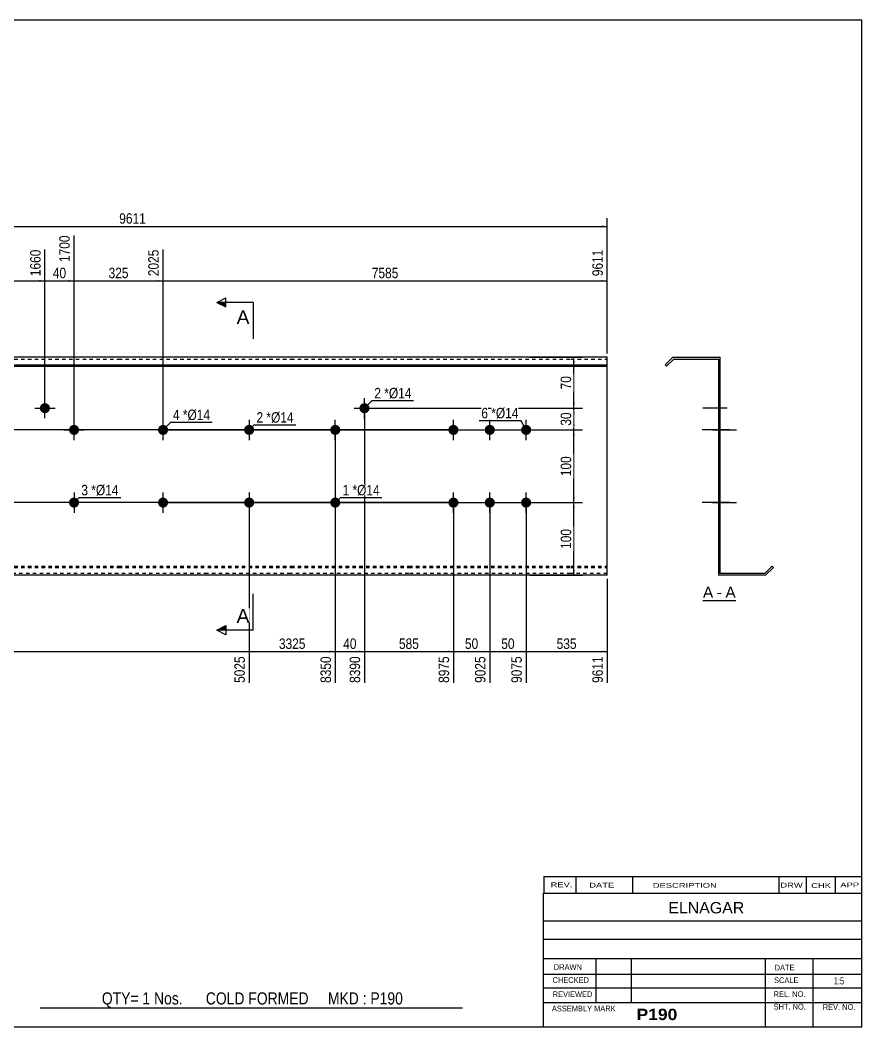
# Model space of a CAD drawing. Header units: millimetres. Extents: x -71 to 331, y -154 to 123.
# Drawn here: x 99.6 to 331.2, y -154.2 to 122.8 of the extents above; entities that cross this region are included whole.
import ezdxf

# ---------------------------------------------------------------- set-up
doc = ezdxf.new("R2010")
doc.units = ezdxf.units.MM
doc.linetypes.add('DXK_LINE_DOT1', pattern=[1.8814, 0.9407, -0.9407])
doc.styles.add('Arial', font='ARIAL.TTF', dxfattribs={"height": 0.2})
doc.styles.add('Arial Bold', font='ARIALBD.TTF', dxfattribs={"height": 0.2})
doc.styles.add('Arial Narrow', font='ARIALN.TTF', dxfattribs={"height": 0.2})

# ---------------------------------------------------------------- blocks, each defined once
blk = doc.blocks.new('Unknown-627191231-1992')
at = {"color": 5, "linetype": 'Continuous'}
for p, q in [((331.25, 122.75), (-68.75, 122.75)), ((-68.75, 122.75), (-68.75, -154.25)), ((331.25, -154.25), (331.25, 122.75)), ((-68.75, -154.25), (331.25, -154.25))]:
    blk.add_line(p, q, dxfattribs=at)
at = {"color": 174, "linetype": 'Continuous', "style": 'Arial'}
blk.add_text('Tekla structures', height=1.9102, rotation=90, dxfattribs=at).set_placement((-69.25, -153.75))
blk = doc.blocks.new('Unknown-627191231-12 - 1238')
at = {"color": 7, "linetype": 'Continuous'}
blk.add_line((287.52, -36.95), (296.55, -36.95), dxfattribs=at)
at = {"color": 0, "linetype": 'Continuous'}
blk.add_wipeout([(290.36, -36.2), (290.36, -33), (287.52, -33), (287.52, -36.2)], dxfattribs=at)
blk.add_wipeout([(292.74, -36.2), (292.74, -33), (291.32, -33), (291.32, -36.2)], dxfattribs=at)
at = {"color": 96, "linetype": 'Continuous', "style": 'Arial'}
blk.add_text('A', height=3.06, dxfattribs=at).set_placement((287.52, -36.2))
at = {"color": 0, "linetype": 'Continuous'}
blk.add_wipeout([(296.55, -36.2), (296.55, -33), (293.7, -33), (293.7, -36.2)], dxfattribs=at)
at = {"color": 96, "linetype": 'Continuous', "style": 'Arial'}
for s, p in [('A', (293.7, -36.2)), ('-', (291.32, -36.2))]:
    blk.add_text(s, height=3.06, dxfattribs=at).set_placement(p)
blk = doc.blocks.new('Part-627191231-1218 - 1203')
at = {"color": 2, "linetype": 'Continuous'}
for p, q in [((17.19, 30), (0, 30)), ((0, 30), (0, -30)), ((0, 27.88), (17.19, 27.88)), ((49.69, 30), (17.29, 30)), ((17.29, 27.88), (49.69, 27.88)), ((94.18, 30), (49.79, 30)), ((49.79, 27.88), (94.18, 27.88)), ((126.67, 30), (94.28, 30)), ((94.28, 27.88), (126.67, 27.88)), ((151.16, 30), (126.77, 30)), ((126.77, 27.88), (151.16, 27.88)), ((174.06, 30), (151.26, 30)), ((151.26, 27.88), (174.06, 27.88)), ((206.57, 30), (174.16, 30)), ((174.16, 27.88), (206.57, 27.88)), ((251.06, 30), (206.67, 30)), ((206.67, 27.88), (251.06, 27.88)), ((261.16, 30), (251.16, 30)), ((251.16, 27.88), (261.16, 27.88)), ((261.16, -30), (261.16, 30)), ((0, 27.53), (17.19, 27.53)), ((17.29, 27.53), (49.69, 27.53)), ((49.79, 27.53), (94.18, 27.53)), ((94.28, 27.53), (126.67, 27.53)), ((126.77, 27.53), (151.16, 27.53)), ((151.26, 27.53), (174.06, 27.53)), ((174.16, 27.53), (206.57, 27.53)), ((206.67, 27.53), (251.06, 27.53)), ((251.16, 27.53), (261.16, 27.53)), ((17.19, -30), (0, -30)), ((49.69, -30), (17.29, -30)), ((94.18, -30), (49.79, -30)), ((126.67, -30), (94.28, -30)), ((151.16, -30), (126.77, -30)), ((174.06, -30), (151.26, -30)), ((206.57, -30), (174.16, -30)), ((251.06, -30), (206.67, -30)), ((261.16, -30), (251.16, -30))]:
    blk.add_line(p, q, dxfattribs=at)
at = {"color": 7, "linetype": 'DXK_LINE_DOT1'}
for p, q in [((0, 29.5), (17.19, 29.5)), ((17.29, 29.5), (49.69, 29.5)), ((49.79, 29.5), (94.18, 29.5)), ((94.28, 29.5), (126.67, 29.5)), ((126.77, 29.5), (151.16, 29.5)), ((151.26, 29.5), (174.06, 29.5)), ((174.16, 29.5), (206.57, 29.5)), ((206.67, 29.5), (251.06, 29.5)), ((251.16, 29.5), (261.16, 29.5)), ((0, -27.53), (17.19, -27.53)), ((17.29, -27.53), (49.69, -27.53)), ((49.79, -27.53), (94.18, -27.53)), ((94.28, -27.53), (126.67, -27.53)), ((126.77, -27.53), (151.16, -27.53)), ((151.26, -27.53), (174.06, -27.53)), ((174.16, -27.53), (206.57, -27.53)), ((206.67, -27.53), (251.06, -27.53)), ((251.16, -27.53), (261.16, -27.53)), ((0, -27.88), (17.19, -27.88)), ((17.19, -29.5), (0, -29.5)), ((17.29, -27.88), (49.69, -27.88)), ((49.69, -29.5), (17.29, -29.5)), ((49.79, -27.88), (94.18, -27.88)), ((94.18, -29.5), (49.79, -29.5)), ((94.28, -27.88), (126.67, -27.88)), ((126.67, -29.5), (94.28, -29.5)), ((126.77, -27.88), (151.16, -27.88)), ((151.16, -29.5), (126.77, -29.5)), ((151.26, -27.88), (174.06, -27.88)), ((174.06, -29.5), (151.26, -29.5)), ((174.16, -27.88), (206.57, -27.88)), ((206.57, -29.5), (174.16, -29.5)), ((206.67, -27.88), (251.06, -27.88)), ((251.06, -29.5), (206.67, -29.5)), ((251.16, -27.88), (261.16, -27.88)), ((261.16, -29.5), (251.16, -29.5))]:
    blk.add_line(p, q, dxfattribs=at)
blk = doc.blocks.new('Bolt-627191231-1221 - 1203')
at = {"linetype": 'Continuous'}
blk.add_hatch(color=3, dxfattribs=at).paths.add_polyline_path([(105.07, 15.99, -1), (107.87, 15.99, -1)])
at = {"color": 3, "linetype": 'Continuous'}
for p, q in [((106.47, 13.19), (106.47, 18.79)), ((103.67, 15.99), (109.27, 15.99))]:
    blk.add_line(p, q, dxfattribs=at)
blk = doc.blocks.new('Bolt-627191231-1224 - 1203')
at = {"linetype": 'Continuous'}
for points in [[(217.47, 10, -1), (220.27, 10, -1)], [(227.47, 10, -1), (230.27, 10, -1)], [(237.47, 10, -1), (240.27, 10, -1)], [(217.47, -10, -1), (220.27, -10, -1)], [(227.47, -10, -1), (230.27, -10, -1)], [(237.47, -10, -1), (240.27, -10, -1)]]:
    blk.add_hatch(color=3, dxfattribs=at).paths.add_polyline_path(points)
at = {"color": 3, "linetype": 'Continuous'}
for p, q in [((218.87, 7.2), (218.87, 12.8)), ((228.87, 7.2), (228.87, 12.8)), ((238.87, 7.2), (238.87, 12.8)), ((216.07, 10), (221.67, 10)), ((226.07, 10), (231.67, 10)), ((236.07, 10), (241.67, 10)), ((218.87, -12.8), (218.87, -7.2)), ((228.87, -12.8), (228.87, -7.2)), ((238.87, -12.8), (238.87, -7.2)), ((216.07, -10), (221.67, -10)), ((226.07, -10), (231.67, -10)), ((236.07, -10), (241.67, -10))]:
    blk.add_line(p, q, dxfattribs=at)
blk = doc.blocks.new('Bolt-627191231-1225 - 1203')
at = {"linetype": 'Continuous'}
blk.add_hatch(color=3, dxfattribs=at).paths.add_polyline_path([(192.98, 15.97, -1), (195.78, 15.97, -1)])
at = {"color": 3, "linetype": 'Continuous'}
for p, q in [((194.38, 13.17), (194.38, 18.77)), ((191.58, 15.97), (197.18, 15.97))]:
    blk.add_line(p, q, dxfattribs=at)
blk = doc.blocks.new('Bolt-627191231-1226 - 1203')
at = {"linetype": 'Continuous'}
for points in [[(164.06, 10, -1), (161.26, 10, -1)], [(164.06, -10, -1), (161.26, -10, -1)]]:
    blk.add_hatch(color=3, dxfattribs=at).paths.add_polyline_path(points)
at = {"color": 3, "linetype": 'Continuous'}
for p, q in [((162.66, 12.8), (162.66, 7.2)), ((165.46, 10), (159.86, 10)), ((162.66, -7.2), (162.66, -12.8)), ((165.46, -10), (159.86, -10))]:
    blk.add_line(p, q, dxfattribs=at)
blk = doc.blocks.new('Bolt-627191231-1227 - 1203')
at = {"linetype": 'Continuous'}
blk.add_hatch(color=3, dxfattribs=at).paths.add_polyline_path([(184.96, 10, -1), (187.76, 10, -1)])
at = {"color": 3, "linetype": 'Continuous'}
for p, q in [((186.36, 7.2), (186.36, 12.8)), ((183.56, 10), (189.16, 10))]:
    blk.add_line(p, q, dxfattribs=at)
blk = doc.blocks.new('Bolt-627191231-1228 - 1203')
at = {"linetype": 'Continuous'}
blk.add_hatch(color=3, dxfattribs=at).paths.add_polyline_path([(187.76, -10, -1), (184.96, -10, -1)])
at = {"color": 3, "linetype": 'Continuous'}
for p, q in [((186.36, -7.2), (186.36, -12.8)), ((189.16, -10), (183.56, -10))]:
    blk.add_line(p, q, dxfattribs=at)
blk = doc.blocks.new('Bolt-627191231-1229 - 1203')
at = {"linetype": 'Continuous'}
blk.add_hatch(color=3, dxfattribs=at).paths.add_polyline_path([(113.08, 10, -1), (115.88, 10, -1)])
at = {"color": 3, "linetype": 'Continuous'}
for p, q in [((114.48, 7.2), (114.48, 12.8)), ((111.68, 10), (117.28, 10))]:
    blk.add_line(p, q, dxfattribs=at)
blk = doc.blocks.new('Bolt-627191231-1230 - 1203')
at = {"linetype": 'Continuous'}
blk.add_hatch(color=3, dxfattribs=at).paths.add_polyline_path([(115.88, -10, -1), (113.08, -10, -1)])
at = {"color": 3, "linetype": 'Continuous'}
for p, q in [((114.48, -7.2), (114.48, -12.8)), ((117.28, -10), (111.68, -10))]:
    blk.add_line(p, q, dxfattribs=at)
blk = doc.blocks.new('Bolt-627191231-1231 - 1203')
at = {"linetype": 'Continuous'}
for points in [[(3.6, 10, -1), (6.4, 10, -1)], [(137.57, 10, -1), (140.37, 10, -1)]]:
    blk.add_hatch(color=3, dxfattribs=at).paths.add_polyline_path(points)
at = {"color": 3, "linetype": 'Continuous'}
for p, q in [((5, 7.2), (5, 12.8)), ((138.97, 7.2), (138.97, 12.8)), ((7.8, 10), (2.2, 10)), ((141.77, 10), (136.17, 10))]:
    blk.add_line(p, q, dxfattribs=at)
blk = doc.blocks.new('Bolt-627191231-1232 - 1203')
at = {"linetype": 'Continuous'}
for points in [[(3.6, -10, -1), (6.4, -10, -1)], [(137.57, -10, -1), (140.37, -10, -1)]]:
    blk.add_hatch(color=3, dxfattribs=at).paths.add_polyline_path(points)
at = {"color": 3, "linetype": 'Continuous'}
for p, q in [((5, -12.8), (5, -7.2)), ((138.97, -12.8), (138.97, -7.2)), ((7.8, -10), (2.2, -10)), ((141.77, -10), (136.17, -10))]:
    blk.add_line(p, q, dxfattribs=at)
blk = doc.blocks.new('Part-627191231-1240 - 1238')
at = {"color": 2, "linetype": 'Continuous'}
for p, q in [((279.28, 30), (277.16, 27.88)), ((277.16, 27.88), (277.51, 27.53)), ((279.49, 29.5), (277.51, 27.53)), ((279.28, 30), (292.28, 30)), ((279.49, 29.5), (291.78, 29.5)), ((291.78, 29.5), (291.78, -30)), ((292.28, -29.5), (292.28, 30)), ((304.57, -29.5), (306.55, -27.53)), ((306.9, -27.88), (306.55, -27.53)), ((304.78, -30), (291.78, -30)), ((304.57, -29.5), (292.28, -29.5)), ((304.78, -30), (306.9, -27.88))]:
    blk.add_line(p, q, dxfattribs=at)
blk = doc.blocks.new('Bolt-627191231-1241 - 1238')
at = {"linetype": 'Continuous'}
for points in [[(291.78, 11.4), (291.78, 8.6), (292.28, 8.6), (292.28, 11.4)], [(291.78, 11.4), (291.78, 8.6), (292.28, 8.6), (292.28, 11.4)], [(291.78, 11.4), (291.78, 8.6), (292.28, 8.6), (292.28, 11.4)], [(291.78, -8.6), (291.78, -11.4), (292.28, -11.4), (292.28, -8.6)], [(291.78, -8.6), (291.78, -11.4), (292.28, -11.4), (292.28, -8.6)], [(291.78, -8.6), (291.78, -11.4), (292.28, -11.4), (292.28, -8.6)]]:
    blk.add_hatch(color=3, dxfattribs=at).paths.add_polyline_path(points)
at = {"color": 3, "linetype": 'Continuous'}
for p, q in [((292.28, 11.4), (291.78, 11.4)), ((292.28, 11.4), (291.78, 11.4)), ((292.28, 11.4), (291.78, 11.4)), ((294.88, 10), (287.28, 10)), ((294.88, 10), (287.28, 10)), ((294.88, 10), (287.28, 10)), ((292.28, 8.6), (291.78, 8.6)), ((292.28, 8.6), (291.78, 8.6)), ((292.28, 8.6), (291.78, 8.6)), ((294.88, -10), (287.28, -10)), ((294.88, -10), (287.28, -10)), ((294.88, -10), (287.28, -10)), ((292.28, -8.6), (291.78, -8.6)), ((292.28, -8.6), (291.78, -8.6)), ((292.28, -8.6), (291.78, -8.6)), ((292.28, -11.4), (291.78, -11.4)), ((292.28, -11.4), (291.78, -11.4)), ((292.28, -11.4), (291.78, -11.4))]:
    blk.add_line(p, q, dxfattribs=at)
blk = doc.blocks.new('Bolt-627191231-1242 - 1238')
at = {"linetype": 'Continuous'}
blk.add_hatch(color=3, dxfattribs=at).paths.add_polyline_path([(291.78, 17.39), (291.78, 14.59), (292.28, 14.59), (292.28, 17.39)])
at = {"color": 3, "linetype": 'Continuous'}
for p, q in [((292.28, 17.39), (291.78, 17.39)), ((294.13, 15.99), (287.53, 15.99)), ((292.28, 14.59), (291.78, 14.59))]:
    blk.add_line(p, q, dxfattribs=at)
blk = doc.blocks.new('Bolt-627191231-1243 - 1238')
at = {"linetype": 'Continuous'}
blk.add_hatch(color=3, dxfattribs=at).paths.add_polyline_path([(291.78, 17.39), (291.78, 14.59), (292.28, 14.59), (292.28, 17.39)])
at = {"color": 3, "linetype": 'Continuous'}
for p, q in [((292.28, 17.39), (291.78, 17.39)), ((294.13, 15.99), (287.53, 15.99)), ((292.28, 14.59), (291.78, 14.59))]:
    blk.add_line(p, q, dxfattribs=at)
blk = doc.blocks.new('Bolt-627191231-1244 - 1238')
at = {"linetype": 'Continuous'}
blk.add_hatch(color=3, dxfattribs=at).paths.add_polyline_path([(292.28, -11.4), (292.28, -8.6), (291.78, -8.6), (291.78, -11.4)])
at = {"color": 3, "linetype": 'Continuous'}
for p, q in [((292.28, -8.6), (291.78, -8.6)), ((293.88, -10), (291.78, -10)), ((292.28, -11.4), (291.78, -11.4))]:
    blk.add_line(p, q, dxfattribs=at)
blk = doc.blocks.new('Bolt-627191231-1245 - 1238')
at = {"linetype": 'Continuous'}
blk.add_hatch(color=3, dxfattribs=at).paths.add_polyline_path([(291.78, 11.4), (291.78, 8.6), (292.28, 8.6), (292.28, 11.4)])
at = {"color": 3, "linetype": 'Continuous'}
for p, q in [((292.28, 11.4), (291.78, 11.4)), ((294.13, 10), (287.53, 10)), ((292.28, 8.6), (291.78, 8.6))]:
    blk.add_line(p, q, dxfattribs=at)
blk = doc.blocks.new('Bolt-627191231-1246 - 1238')
at = {"linetype": 'Continuous'}
for points in [[(291.78, 11.4), (291.78, 8.6), (292.28, 8.6), (292.28, 11.4)], [(291.78, 11.4), (291.78, 8.6), (292.28, 8.6), (292.28, 11.4)], [(291.78, 11.4), (291.78, 8.6), (292.28, 8.6), (292.28, 11.4)], [(291.78, -8.6), (291.78, -11.4), (292.28, -11.4), (292.28, -8.6)], [(291.78, -8.6), (291.78, -11.4), (292.28, -11.4), (292.28, -8.6)], [(291.78, -8.6), (291.78, -11.4), (292.28, -11.4), (292.28, -8.6)]]:
    blk.add_hatch(color=3, dxfattribs=at).paths.add_polyline_path(points)
at = {"color": 3, "linetype": 'Continuous'}
for p, q in [((292.28, 11.4), (291.78, 11.4)), ((292.28, 11.4), (291.78, 11.4)), ((292.28, 11.4), (291.78, 11.4)), ((294.88, 10), (287.28, 10)), ((294.88, 10), (287.28, 10)), ((294.88, 10), (287.28, 10)), ((292.28, 8.6), (291.78, 8.6)), ((292.28, 8.6), (291.78, 8.6)), ((292.28, 8.6), (291.78, 8.6)), ((294.88, -10), (287.28, -10)), ((294.88, -10), (287.28, -10)), ((294.88, -10), (287.28, -10)), ((292.28, -8.6), (291.78, -8.6)), ((292.28, -8.6), (291.78, -8.6)), ((292.28, -8.6), (291.78, -8.6)), ((292.28, -11.4), (291.78, -11.4)), ((292.28, -11.4), (291.78, -11.4)), ((292.28, -11.4), (291.78, -11.4))]:
    blk.add_line(p, q, dxfattribs=at)
blk = doc.blocks.new('Bolt-627191231-1247 - 1238')
at = {"linetype": 'Continuous'}
blk.add_hatch(color=3, dxfattribs=at).paths.add_polyline_path([(291.78, 17.37), (291.78, 14.57), (292.28, 14.57), (292.28, 17.37)])
at = {"color": 3, "linetype": 'Continuous'}
for p, q in [((292.28, 17.37), (291.78, 17.37)), ((294.18, 15.97), (287.58, 15.97)), ((292.28, 14.57), (291.78, 14.57))]:
    blk.add_line(p, q, dxfattribs=at)
blk = doc.blocks.new('Bolt-627191231-1248 - 1238')
at = {"linetype": 'Continuous'}
for points in [[(292.28, 8.6), (292.28, 11.4), (291.78, 11.4), (291.78, 8.6)], [(292.28, -11.4), (292.28, -8.6), (291.78, -8.6), (291.78, -11.4)]]:
    blk.add_hatch(color=3, dxfattribs=at).paths.add_polyline_path(points)
at = {"color": 3, "linetype": 'Continuous'}
for p, q in [((292.28, 11.4), (291.78, 11.4)), ((292.28, 10), (287.78, 10)), ((292.28, 8.6), (291.78, 8.6)), ((292.28, -10), (287.78, -10)), ((292.28, -8.6), (291.78, -8.6)), ((292.28, -11.4), (291.78, -11.4))]:
    blk.add_line(p, q, dxfattribs=at)
blk = doc.blocks.new('Bolt-627191231-1249 - 1238')
at = {"linetype": 'Continuous'}
blk.add_hatch(color=3, dxfattribs=at).paths.add_polyline_path([(291.78, 11.4), (291.78, 8.6), (292.28, 8.6), (292.28, 11.4)])
at = {"color": 3, "linetype": 'Continuous'}
for p, q in [((292.28, 11.4), (291.78, 11.4)), ((294.18, 10), (287.58, 10)), ((292.28, 8.6), (291.78, 8.6))]:
    blk.add_line(p, q, dxfattribs=at)
blk = doc.blocks.new('Bolt-627191231-1250 - 1238')
at = {"linetype": 'Continuous'}
blk.add_hatch(color=3, dxfattribs=at).paths.add_polyline_path([(292.28, -11.4), (292.28, -8.6), (291.78, -8.6), (291.78, -11.4)])
at = {"color": 3, "linetype": 'Continuous'}
for p, q in [((292.28, -8.6), (291.78, -8.6)), ((293.88, -10), (291.78, -10)), ((292.28, -11.4), (291.78, -11.4))]:
    blk.add_line(p, q, dxfattribs=at)
blk = doc.blocks.new('Bolt-627191231-1251 - 1238')
at = {"linetype": 'Continuous'}
blk.add_hatch(color=3, dxfattribs=at).paths.add_polyline_path([(291.78, 11.4), (291.78, 8.6), (292.28, 8.6), (292.28, 11.4)])
at = {"color": 3, "linetype": 'Continuous'}
for p, q in [((292.28, 11.4), (291.78, 11.4)), ((294.13, 10), (287.53, 10)), ((292.28, 8.6), (291.78, 8.6))]:
    blk.add_line(p, q, dxfattribs=at)
blk = doc.blocks.new('Bolt-627191231-1252 - 1238')
at = {"linetype": 'Continuous'}
blk.add_hatch(color=3, dxfattribs=at).paths.add_polyline_path([(292.28, -11.4), (292.28, -8.6), (291.78, -8.6), (291.78, -11.4)])
at = {"color": 3, "linetype": 'Continuous'}
for p, q in [((292.28, -8.6), (291.78, -8.6)), ((293.88, -10), (291.78, -10)), ((292.28, -11.4), (291.78, -11.4))]:
    blk.add_line(p, q, dxfattribs=at)
blk = doc.blocks.new('Bolt-627191231-1253 - 1238')
at = {"linetype": 'Continuous'}
blk.add_hatch(color=3, dxfattribs=at).paths.add_polyline_path([(291.78, 11.4), (291.78, 8.6), (292.28, 8.6), (292.28, 11.4)])
blk.add_hatch(color=3, dxfattribs=at).paths.add_polyline_path([(291.78, 11.4), (291.78, 8.6), (292.28, 8.6), (292.28, 11.4)])
at = {"color": 3, "linetype": 'Continuous'}
for p, q in [((291.78, 11.4), (292.28, 11.4)), ((291.78, 11.4), (292.28, 11.4)), ((290.18, 10), (296.78, 10)), ((290.18, 10), (296.78, 10)), ((291.78, 8.6), (292.28, 8.6)), ((291.78, 8.6), (292.28, 8.6))]:
    blk.add_line(p, q, dxfattribs=at)
blk = doc.blocks.new('Bolt-627191231-1254 - 1238')
at = {"linetype": 'Continuous'}
blk.add_hatch(color=3, dxfattribs=at).paths.add_polyline_path([(291.78, -8.6), (291.78, -11.4), (292.28, -11.4), (292.28, -8.6)])
blk.add_hatch(color=3, dxfattribs=at).paths.add_polyline_path([(291.78, -8.6), (291.78, -11.4), (292.28, -11.4), (292.28, -8.6)])
at = {"color": 3, "linetype": 'Continuous'}
for p, q in [((290.18, -10), (296.78, -10)), ((290.18, -10), (296.78, -10)), ((291.78, -8.6), (292.28, -8.6)), ((291.78, -8.6), (292.28, -8.6)), ((291.78, -11.4), (292.28, -11.4)), ((291.78, -11.4), (292.28, -11.4))]:
    blk.add_line(p, q, dxfattribs=at)
blk = doc.blocks.new('StraightDimension-627191231-1348 - 1203')
at = {"linetype": 'Continuous'}
for points in [[(251.75, 14.47), (252, 15.97), (252.25, 14.47)], [(252.25, 11.5), (252, 10), (251.75, 11.5)]]:
    blk.add_hatch(color=7, dxfattribs=at).paths.add_polyline_path(points)
at = {"color": 7, "linetype": 'Continuous'}
for p, q in [((195.38, 15.97), (254.4, 15.97)), ((252, 10), (252, 15.97)), ((139.97, 10), (254.4, 10))]:
    blk.add_line(p, q, dxfattribs=at)
at = {"color": 0}
blk.add_wipeout([(251.85, 15.41), (247.65, 15.41), (247.65, 10.56), (251.85, 10.56)], dxfattribs=at)
at = {"color": 3, "style": 'Arial Narrow'}
blk.add_text('30', height=2.863, rotation=90.0002, dxfattribs=at).set_placement((251.25, 11.16))
blk = doc.blocks.new('StraightDimension-627191231-1347 - 1203')
at = {"linetype": 'Continuous'}
for points in [[(251.75, 28.5), (252, 30), (252.25, 28.5)], [(252.25, 17.47), (252, 15.97), (251.75, 17.47)]]:
    blk.add_hatch(color=7, dxfattribs=at).paths.add_polyline_path(points)
at = {"color": 7, "linetype": 'Continuous'}
for p, q in [((239.87, 30), (254.4, 30)), ((252, 15.97), (252, 30)), ((195.38, 15.97), (254.4, 15.97))]:
    blk.add_line(p, q, dxfattribs=at)
at = {"color": 0}
blk.add_wipeout([(251.85, 25.41), (247.65, 25.41), (247.65, 20.56), (251.85, 20.56)], dxfattribs=at)
at = {"color": 3, "style": 'Arial Narrow'}
blk.add_text('70', height=2.863, rotation=90.0002, dxfattribs=at).set_placement((251.25, 21.16))
blk = doc.blocks.new('StraightDimension-627191231-1350 - 1203')
at = {"linetype": 'Continuous'}
for points in [[(251.75, -11.5), (252, -10), (252.25, -11.5)], [(252.25, -28.5), (252, -30), (251.75, -28.5)]]:
    blk.add_hatch(color=7, dxfattribs=at).paths.add_polyline_path(points)
at = {"color": 7, "linetype": 'Continuous'}
for p, q in [((139.97, -10), (254.4, -10)), ((252, -30), (252, -10)), ((239.87, -30), (254.4, -30))]:
    blk.add_line(p, q, dxfattribs=at)
at = {"color": 0}
blk.add_wipeout([(251.85, -16.66), (247.65, -16.66), (247.65, -23.34), (251.85, -23.34)], dxfattribs=at)
at = {"color": 3, "style": 'Arial Narrow'}
blk.add_text('100', height=2.863, rotation=90.0002, dxfattribs=at).set_placement((251.25, -22.74))
blk = doc.blocks.new('StraightDimension-627191231-1349 - 1203')
at = {"linetype": 'Continuous'}
for points in [[(251.75, 8.5), (252, 10), (252.25, 8.5)], [(252.25, -8.5), (252, -10), (251.75, -8.5)]]:
    blk.add_hatch(color=7, dxfattribs=at).paths.add_polyline_path(points)
at = {"color": 7, "linetype": 'Continuous'}
for p, q in [((139.97, 10), (254.4, 10)), ((252, -10), (252, 10)), ((139.97, -10), (254.4, -10))]:
    blk.add_line(p, q, dxfattribs=at)
at = {"color": 0}
blk.add_wipeout([(251.85, 3.34), (247.65, 3.34), (247.65, -3.34), (251.85, -3.34)], dxfattribs=at)
at = {"color": 3, "style": 'Arial Narrow'}
blk.add_text('100', height=2.863, rotation=90.0002, dxfattribs=at).set_placement((251.25, -2.74))
blk = doc.blocks.new('StraightDimension-627191231-1268 - 1203')
at = {"linetype": 'Continuous'}
blk.add_hatch(color=7, dxfattribs=at).paths.add_polyline_path([(259.66, 51.25), (261.16, 51), (259.66, 50.75)])
at = {"color": 7, "linetype": 'Continuous'}
for p, q in [((138.97, 11), (138.97, 59.61)), ((261.16, 31), (261.16, 59.61)), ((138.97, 51), (261.16, 51))]:
    blk.add_line(p, q, dxfattribs=at)
at = {"color": 0, "linetype": 'Continuous'}
blk.add_wipeout([(260.56, 60.21), (256.36, 60.21), (256.36, 51.7), (260.56, 51.7)], dxfattribs=at)
at = {"color": 0}
blk.add_wipeout([(204.32, 51.15), (204.32, 55.35), (195.81, 55.35), (195.81, 51.15)], dxfattribs=at)
at = {"color": 3, "linetype": 'Continuous', "style": 'Arial Narrow'}
blk.add_text('9611', height=2.863, rotation=90.0002, dxfattribs=at).set_placement((259.96, 52.3))
at = {"color": 3, "style": 'Arial Narrow'}
blk.add_text('7585', height=2.863, dxfattribs=at).set_placement((196.41, 51.75))
blk = doc.blocks.new('StraightDimension-627191231-1269 - 1203')
at = {"linetype": 'Continuous'}
blk.add_hatch(color=7, dxfattribs=at).paths.add_polyline_path([(137.47, 51.25), (138.97, 51), (137.47, 50.75)])
at = {"color": 7, "linetype": 'Continuous'}
for p, q in [((114.48, 11), (114.48, 63.51)), ((138.97, 11), (138.97, 59.61)), ((114.48, 51), (138.97, 51))]:
    blk.add_line(p, q, dxfattribs=at)
at = {"color": 0, "linetype": 'Continuous'}
blk.add_wipeout([(138.37, 60.21), (134.17, 60.21), (134.17, 51.7), (138.37, 51.7)], dxfattribs=at)
at = {"color": 0}
blk.add_wipeout([(130.07, 51.15), (130.07, 55.35), (123.38, 55.35), (123.38, 51.15)], dxfattribs=at)
at = {"color": 3, "linetype": 'Continuous', "style": 'Arial Narrow'}
blk.add_text('2025', height=2.863, rotation=90.0002, dxfattribs=at).set_placement((137.77, 52.3))
at = {"color": 3, "style": 'Arial Narrow'}
blk.add_text('325', height=2.863, dxfattribs=at).set_placement((123.98, 51.75))
blk = doc.blocks.new('StraightDimension-627191231-1270 - 1203')
at = {"linetype": 'Continuous'}
blk.add_hatch(color=7, dxfattribs=at).paths.add_polyline_path([(112.98, 51.25), (114.48, 51), (112.98, 50.75)])
at = {"color": 7, "linetype": 'Continuous'}
for p, q in [((114.48, 11), (114.48, 63.51)), ((106.47, 16.99), (106.47, 59.61)), ((106.47, 51), (114.48, 51))]:
    blk.add_line(p, q, dxfattribs=at)
at = {"color": 0}
blk.add_wipeout([(112.9, 51.15), (112.9, 55.35), (108.05, 55.35), (108.05, 51.15)], dxfattribs=at)
at = {"color": 0, "linetype": 'Continuous'}
blk.add_wipeout([(113.88, 64.11), (109.68, 64.11), (109.68, 55.6), (113.88, 55.6)], dxfattribs=at)
at = {"color": 3, "linetype": 'Continuous', "style": 'Arial Narrow'}
blk.add_text('1700', height=2.863, rotation=90.0002, dxfattribs=at).set_placement((113.28, 56.2))
at = {"color": 3, "style": 'Arial Narrow'}
blk.add_text('40', height=2.863, dxfattribs=at).set_placement((108.65, 51.75))
blk = doc.blocks.new('StraightDimension-627191231-1320 - 1203')
at = {"linetype": 'Continuous'}
blk.add_hatch(color=7, dxfattribs=at).paths.add_polyline_path([(217.37, -50.75), (218.87, -51), (217.37, -51.25)])
at = {"color": 7, "linetype": 'Continuous'}
for p, q in [((194.38, 14.97), (194.38, -59.61)), ((218.87, -11), (218.87, -59.61)), ((194.38, -51), (218.87, -51))]:
    blk.add_line(p, q, dxfattribs=at)
at = {"color": 0}
blk.add_wipeout([(209.96, -50.85), (209.96, -46.65), (203.28, -46.65), (203.28, -50.85)], dxfattribs=at)
at = {"color": 0, "linetype": 'Continuous'}
blk.add_wipeout([(218.27, -51.7), (214.07, -51.7), (214.07, -60.21), (218.27, -60.21)], dxfattribs=at)
at = {"color": 3, "style": 'Arial Narrow'}
blk.add_text('585', height=2.863, dxfattribs=at).set_placement((203.88, -50.25))
at = {"color": 3, "linetype": 'Continuous', "style": 'Arial Narrow'}
blk.add_text('8975', height=2.863, rotation=90.0002, dxfattribs=at).set_placement((217.67, -59.61))
blk = doc.blocks.new('StraightDimension-627191231-1271 - 1203')
at = {"linetype": 'Continuous'}
blk.add_hatch(color=7, dxfattribs=at).paths.add_polyline_path([(104.97, 51.25), (106.47, 51), (104.97, 50.75)])
at = {"color": 7, "linetype": 'Continuous'}
for p, q in [((81.98, 11), (81.98, 63.51)), ((106.47, 16.99), (106.47, 59.61)), ((81.98, 51), (106.47, 51))]:
    blk.add_line(p, q, dxfattribs=at)
at = {"color": 0, "linetype": 'Continuous'}
blk.add_wipeout([(105.87, 60.21), (101.67, 60.21), (101.67, 51.7), (105.87, 51.7)], dxfattribs=at)
at = {"color": 0}
blk.add_wipeout([(97.57, 51.15), (97.57, 55.35), (90.89, 55.35), (90.89, 51.15)], dxfattribs=at)
at = {"color": 3, "linetype": 'Continuous', "style": 'Arial Narrow'}
blk.add_text('1660', height=2.863, rotation=90.0002, dxfattribs=at).set_placement((105.27, 52.3))
at = {"color": 3, "style": 'Arial Narrow'}
blk.add_text('585', height=2.863, dxfattribs=at).set_placement((91.49, 51.75))
blk = doc.blocks.new('StraightDimension-627191231-1317 - 1203')
at = {"linetype": 'Continuous'}
blk.add_hatch(color=7, dxfattribs=at).paths.add_polyline_path([(259.66, -50.75), (261.16, -51), (259.66, -51.25)])
at = {"color": 7, "linetype": 'Continuous'}
for p, q in [((238.87, -11), (238.87, -59.61)), ((261.16, -31), (261.16, -59.61)), ((238.87, -51), (261.16, -51))]:
    blk.add_line(p, q, dxfattribs=at)
at = {"color": 0}
blk.add_wipeout([(253.36, -50.85), (253.36, -46.65), (246.67, -46.65), (246.67, -50.85)], dxfattribs=at)
at = {"color": 0, "linetype": 'Continuous'}
blk.add_wipeout([(260.56, -51.7), (256.36, -51.7), (256.36, -60.21), (260.56, -60.21)], dxfattribs=at)
at = {"color": 3, "style": 'Arial Narrow'}
blk.add_text('535', height=2.863, dxfattribs=at).set_placement((247.27, -50.25))
at = {"color": 3, "linetype": 'Continuous', "style": 'Arial Narrow'}
blk.add_text('9611', height=2.863, rotation=90.0002, dxfattribs=at).set_placement((259.96, -59.61))
blk = doc.blocks.new('StraightDimension-627191231-1318 - 1203')
at = {"linetype": 'Continuous'}
blk.add_hatch(color=7, dxfattribs=at).paths.add_polyline_path([(237.37, -50.75), (238.87, -51), (237.37, -51.25)])
at = {"color": 7, "linetype": 'Continuous'}
for p, q in [((228.87, -11), (228.87, -59.61)), ((238.87, -11), (238.87, -59.61)), ((228.87, -51), (238.87, -51))]:
    blk.add_line(p, q, dxfattribs=at)
at = {"color": 0}
blk.add_wipeout([(236.29, -50.85), (236.29, -46.65), (231.44, -46.65), (231.44, -50.85)], dxfattribs=at)
at = {"color": 3, "style": 'Arial Narrow'}
blk.add_text('50', height=2.863, dxfattribs=at).set_placement((232.04, -50.25))
at = {"color": 0, "linetype": 'Continuous'}
blk.add_wipeout([(238.27, -51.7), (234.07, -51.7), (234.07, -60.21), (238.27, -60.21)], dxfattribs=at)
at = {"color": 3, "linetype": 'Continuous', "style": 'Arial Narrow'}
blk.add_text('9075', height=2.863, rotation=90.0002, dxfattribs=at).set_placement((237.67, -59.61))
blk = doc.blocks.new('StraightDimension-627191231-1319 - 1203')
at = {"linetype": 'Continuous'}
blk.add_hatch(color=7, dxfattribs=at).paths.add_polyline_path([(227.37, -50.75), (228.87, -51), (227.37, -51.25)])
at = {"color": 7, "linetype": 'Continuous'}
for p, q in [((218.87, -11), (218.87, -59.61)), ((228.87, -11), (228.87, -59.61)), ((218.87, -51), (228.87, -51))]:
    blk.add_line(p, q, dxfattribs=at)
at = {"color": 0}
blk.add_wipeout([(226.29, -50.85), (226.29, -46.65), (221.44, -46.65), (221.44, -50.85)], dxfattribs=at)
at = {"color": 3, "style": 'Arial Narrow'}
blk.add_text('50', height=2.863, dxfattribs=at).set_placement((222.04, -50.25))
at = {"color": 0, "linetype": 'Continuous'}
blk.add_wipeout([(228.27, -51.7), (224.07, -51.7), (224.07, -60.21), (228.27, -60.21)], dxfattribs=at)
at = {"color": 3, "linetype": 'Continuous', "style": 'Arial Narrow'}
blk.add_text('9025', height=2.863, rotation=90.0002, dxfattribs=at).set_placement((227.67, -59.61))
blk = doc.blocks.new('StraightDimension-627191231-1321 - 1203')
at = {"linetype": 'Continuous'}
blk.add_hatch(color=7, dxfattribs=at).paths.add_polyline_path([(192.88, -50.75), (194.38, -51), (192.88, -51.25)])
at = {"color": 7, "linetype": 'Continuous'}
for p, q in [((194.38, 14.97), (194.38, -59.61)), ((186.36, 9), (186.36, -59.61)), ((186.36, -51), (194.38, -51))]:
    blk.add_line(p, q, dxfattribs=at)
at = {"color": 0}
blk.add_wipeout([(192.79, -50.85), (192.79, -46.65), (187.94, -46.65), (187.94, -50.85)], dxfattribs=at)
at = {"color": 3, "style": 'Arial Narrow'}
blk.add_text('40', height=2.863, dxfattribs=at).set_placement((188.54, -50.25))
at = {"color": 0, "linetype": 'Continuous'}
blk.add_wipeout([(193.78, -51.7), (189.58, -51.7), (189.58, -60.21), (193.78, -60.21)], dxfattribs=at)
at = {"color": 3, "linetype": 'Continuous', "style": 'Arial Narrow'}
blk.add_text('8390', height=2.863, rotation=90.0002, dxfattribs=at).set_placement((193.18, -59.61))
blk = doc.blocks.new('StraightDimension-627191231-1322 - 1203')
at = {"linetype": 'Continuous'}
blk.add_hatch(color=7, dxfattribs=at).paths.add_polyline_path([(184.86, -50.75), (186.36, -51), (184.86, -51.25)])
at = {"color": 7, "linetype": 'Continuous'}
for p, q in [((186.36, 9), (186.36, -59.61)), ((162.66, -11), (162.66, -59.61)), ((162.66, -51), (186.36, -51))]:
    blk.add_line(p, q, dxfattribs=at)
at = {"color": 0}
blk.add_wipeout([(178.76, -50.85), (178.76, -46.65), (170.25, -46.65), (170.25, -50.85)], dxfattribs=at)
at = {"color": 0, "linetype": 'Continuous'}
blk.add_wipeout([(185.76, -51.7), (181.56, -51.7), (181.56, -60.21), (185.76, -60.21)], dxfattribs=at)
at = {"color": 3, "style": 'Arial Narrow'}
blk.add_text('3325', height=2.863, dxfattribs=at).set_placement((170.85, -50.25))
at = {"color": 3, "linetype": 'Continuous', "style": 'Arial Narrow'}
blk.add_text('8350', height=2.863, rotation=90.0002, dxfattribs=at).set_placement((185.16, -59.61))
blk = doc.blocks.new('StraightDimension-627191231-1323 - 1203')
at = {"linetype": 'Continuous'}
blk.add_hatch(color=7, dxfattribs=at).paths.add_polyline_path([(161.16, -50.75), (162.66, -51), (161.16, -51.25)])
at = {"color": 7, "linetype": 'Continuous'}
for p, q in [((162.66, -11), (162.66, -59.61)), ((0, -31), (0, -54.13)), ((0, -51), (162.66, -51))]:
    blk.add_line(p, q, dxfattribs=at)
at = {"color": 0}
blk.add_wipeout([(85.59, -50.85), (85.59, -46.65), (77.07, -46.65), (77.07, -50.85)], dxfattribs=at)
at = {"color": 0, "linetype": 'Continuous'}
for points in [[(-0.6, -51.7), (-4.8, -51.7), (-4.8, -54.73), (-0.6, -54.73)], [(162.06, -51.7), (157.86, -51.7), (157.86, -60.21), (162.06, -60.21)]]:
    blk.add_wipeout(points, dxfattribs=at)
at = {"color": 3, "style": 'Arial Narrow'}
blk.add_text('5025', height=2.863, dxfattribs=at).set_placement((77.67, -50.25))
at = {"color": 3, "linetype": 'Continuous', "style": 'Arial Narrow'}
for s, height, p in [('0', 2.86, (-1.2, -54.13)), ('5025', 2.863, (161.46, -59.61))]:
    blk.add_text(s, height=height, rotation=90.0002, dxfattribs=at).set_placement(p)
blk = doc.blocks.new('StraightDimension-627191231-1372 - 1203')
at = {"linetype": 'Continuous'}
for points in [[(-12.25, 14.49), (-12, 15.99), (-11.75, 14.49)], [(-11.75, 11.5), (-12, 10), (-12.25, 11.5)]]:
    blk.add_hatch(color=7, dxfattribs=at).paths.add_polyline_path(points)
at = {"color": 7, "linetype": 'Continuous'}
for p, q in [((36.5, 15.99), (-14.25, 15.99)), ((-12, 10), (-12, 15.99)), ((217.87, 10), (-14.25, 10))]:
    blk.add_line(p, q, dxfattribs=at)
at = {"color": 0}
blk.add_wipeout([(-12.15, 15.42), (-16.35, 15.42), (-16.35, 10.57), (-12.15, 10.57)], dxfattribs=at)
at = {"color": 3, "style": 'Arial Narrow'}
blk.add_text('30', height=2.863, rotation=90.0002, dxfattribs=at).set_placement((-12.75, 11.17))
blk = doc.blocks.new('StraightDimension-627191231-1373 - 1203')
at = {"linetype": 'Continuous'}
for points in [[(-12.25, 8.5), (-12, 10), (-11.75, 8.5)], [(-11.75, -8.5), (-12, -10), (-12.25, -8.5)]]:
    blk.add_hatch(color=7, dxfattribs=at).paths.add_polyline_path(points)
at = {"color": 7, "linetype": 'Continuous'}
for p, q in [((217.87, 10), (-14.25, 10)), ((-12, -10), (-12, 10)), ((217.87, -10), (-14.25, -10))]:
    blk.add_line(p, q, dxfattribs=at)
at = {"color": 0}
blk.add_wipeout([(-12.15, 3.34), (-16.35, 3.34), (-16.35, -3.34), (-12.15, -3.34)], dxfattribs=at)
at = {"color": 3, "style": 'Arial Narrow'}
blk.add_text('100', height=2.863, rotation=90.0002, dxfattribs=at).set_placement((-12.75, -2.74))
blk = doc.blocks.new('StraightDimension-627191231-1374 - 1203')
at = {"linetype": 'Continuous'}
for points in [[(-12.25, -11.5), (-12, -10), (-11.75, -11.5)], [(-11.75, -28.5), (-12, -30), (-12.25, -28.5)]]:
    blk.add_hatch(color=7, dxfattribs=at).paths.add_polyline_path(points)
at = {"color": 7, "linetype": 'Continuous'}
for p, q in [((217.87, -10), (-14.25, -10)), ((-12, -30), (-12, -10)), ((-1, -30), (-14.25, -30))]:
    blk.add_line(p, q, dxfattribs=at)
at = {"color": 0}
blk.add_wipeout([(-12.15, -16.66), (-16.35, -16.66), (-16.35, -23.34), (-12.15, -23.34)], dxfattribs=at)
at = {"color": 3, "style": 'Arial Narrow'}
blk.add_text('100', height=2.863, rotation=90.0002, dxfattribs=at).set_placement((-12.75, -22.74))
blk = doc.blocks.new('StraightDimension-627191231-1391 - 1203')
at = {"linetype": 'Continuous'}
for points in [[(1.5, 65.75), (0, 66), (1.5, 66.25)], [(259.66, 66.25), (261.16, 66), (259.66, 65.75)]]:
    blk.add_hatch(color=7, dxfattribs=at).paths.add_polyline_path(points)
at = {"color": 7, "linetype": 'Continuous'}
for p, q in [((0, 31), (0, 68.25)), ((261.16, 31), (261.16, 68.25)), ((0, 66), (261.16, 66))]:
    blk.add_line(p, q, dxfattribs=at)
at = {"color": 0}
blk.add_wipeout([(134.84, 66.15), (134.84, 70.35), (126.32, 70.35), (126.32, 66.15)], dxfattribs=at)
at = {"color": 3, "style": 'Arial Narrow'}
blk.add_text('9611', height=2.863, dxfattribs=at).set_placement((126.92, 66.75))
blk = doc.blocks.new('CBS_CALLOFF-627191231-2019')
at = {"color": 7, "linetype": 'Continuous'}
blk.add_line((105.13, -148.98), (221.36, -149), dxfattribs=at)
at = {"color": 3, "linetype": 'Continuous', "style": 'Arial Narrow'}
blk.add_text('QTY= 1 Nos.      COLD FORMED     MKD : P190', height=3.3405, dxfattribs=at).set_placement((122.13, -148.09))
blk = doc.blocks.new('CBS_NAME_BLOG-627191231-2020')
at = {"color": 7, "linetype": 'Continuous'}
for p, q in [((243.66, -117.5), (331.18, -117.5)), ((243.66, -154.21), (243.66, -117.5)), ((243.66, -125.04), (331.18, -125.04)), ((243.73, -130.09), (331.25, -130.09)), ((243.66, -135.46), (331.18, -135.46)), ((258.18, -147.57), (258.18, -135.47)), ((267.87, -147.54), (267.87, -135.47)), ((304.78, -154.21), (304.78, -135.48)), ((317.83, -154.21), (317.83, -135.47)), ((243.67, -139.76), (331.25, -139.74)), ((243.66, -143.51), (331.18, -143.51)), ((243.66, -147.55), (331.18, -147.55)), ((243.66, -154.25), (331.25, -154.25))]:
    blk.add_line(p, q, dxfattribs=at)
at = {"color": 3, "linetype": 'Continuous', "style": 'Arial'}
blk.add_text('ELNAGAR', height=3.133, dxfattribs=at).set_placement((277.98, -123.03))
at = {"color": 3, "linetype": 'Continuous'}
for s, height, style, width, p in [('DRAWN', 1.566, 'Arial', 0.9, (246.49, -138.57)), ('DATE', 1.566, 'Arial', 0.9, (307.25, -138.73)), ('CHECKED', 1.566, 'Arial', 0.9, (246.14, -142.14)), ('SCALE', 1.566, 'Arial', 0.9, (307.1, -142.21)), ('1:5', 1.957, 'Arial Narrow', 0.9, (323.55, -142.57)), ('REVIEWED', 1.566, 'Arial', 0.9, (246.18, -146.06)), ('REL. NO.', 1.566, 'Arial', 0.9, (306.96, -146.01)), ('ASSEMBLY MARK', 1.5663, 'Arial', 0.9, (245.96, -149.99)), ('P190', 3.131, 'Arial Bold', 1.1, (269.24, -152.39)), ('SHT. NO.', 1.566, 'Arial', 0.9, (306.96, -149.48)), ('REV. NO.', 1.566, 'Arial', 0.9, (320.48, -149.57))]:
    blk.add_text(s, height=height, dxfattribs=dict(at, style=style, width=width)).set_placement(p)
blk = doc.blocks.new('CBS_REVISION-627191231-2021')
at = {"color": 7, "linetype": 'Continuous'}
for p, q in [((243.74, -112.87), (331.24, -112.87)), ((243.74, -112.87), (243.74, -117.5)), ((252.54, -112.87), (252.54, -117.5)), ((268.13, -112.87), (268.13, -117.44)), ((308.39, -112.87), (308.39, -117.5)), ((315.93, -112.87), (315.93, -117.5)), ((323.88, -112.87), (323.88, -117.5)), ((243.74, -117.5), (331.24, -117.5))]:
    blk.add_line(p, q, dxfattribs=at)
at = {"color": 7, "style": 'Arial Narrow', "width": 1.7}
for s, height, p in [('REV.', 1.326, (245.6, -115.82)), ('DATE', 1.326, (256.23, -115.94)), ('DESCRIPTION', 1.3257, (273.71, -115.99)), ('DRW', 1.326, (308.82, -115.93)), ('CHK', 1.326, (317.31, -116.02)), ('APP', 1.326, (325.31, -115.87))]:
    blk.add_text(s, height=height, dxfattribs=at).set_placement(p)
blk = doc.blocks.new('MarkSet-627191231-1419 - 1203')
at = {"color": 0}
blk.add_wipeout([(198.93, 18.69), (198.93, 21.69), (197.1, 21.69), (197.1, 18.69)], dxfattribs=at)
blk.add_wipeout([(198.93, 18.69), (198.93, 21.69), (197.1, 21.69), (197.1, 18.69)], dxfattribs=at)
at = {"color": 7, "linetype": 'Continuous'}
blk.add_line((194.38, 15.97), (196.5, 18.09), dxfattribs=at)
at = {"color": 0}
blk.add_wipeout([(201.11, 18.69), (201.11, 21.69), (199.83, 21.69), (199.83, 18.69)], dxfattribs=at)
blk.add_wipeout([(201.11, 18.69), (201.11, 21.69), (199.83, 21.69), (199.83, 18.69)], dxfattribs=at)
at = {"color": 3, "style": 'Arial Narrow'}
blk.add_text('2', height=2.86, dxfattribs=at).set_placement((197.1, 18.69))
at = {"color": 0}
blk.add_wipeout([(207.32, 18.69), (207.32, 21.69), (201.11, 21.69), (201.11, 18.69)], dxfattribs=at)
blk.add_wipeout([(207.32, 18.69), (207.32, 21.69), (201.11, 21.69), (201.11, 18.69)], dxfattribs=at)
at = {"color": 7, "linetype": 'Continuous'}
blk.add_line((196.5, 18.09), (207.92, 18.09), dxfattribs=at)
at = {"color": 3, "style": 'Arial Narrow'}
for s, height, p in [('*', 2.86, (199.83, 18.69)), ('Ø14', 2.863, (201.11, 18.69))]:
    blk.add_text(s, height=height, dxfattribs=at).set_placement(p)
blk = doc.blocks.new('Mark-627191231-1429 - 1203')
at = {"color": 0}
blk.add_wipeout([(166.5, 12.01), (166.5, 15.01), (164.68, 15.01), (164.68, 12.01)], dxfattribs=at)
blk.add_wipeout([(166.5, 12.01), (166.5, 15.01), (164.68, 15.01), (164.68, 12.01)], dxfattribs=at)
at = {"color": 7, "linetype": 'Continuous'}
blk.add_line((162.66, 10), (164.08, 11.41), dxfattribs=at)
at = {"color": 0}
blk.add_wipeout([(168.68, 12.01), (168.68, 15.01), (167.4, 15.01), (167.4, 12.01)], dxfattribs=at)
blk.add_wipeout([(168.68, 12.01), (168.68, 15.01), (167.4, 15.01), (167.4, 12.01)], dxfattribs=at)
at = {"color": 3, "style": 'Arial Narrow'}
blk.add_text('2', height=2.86, dxfattribs=at).set_placement((164.68, 12.01))
at = {"color": 0}
blk.add_wipeout([(174.89, 12.01), (174.89, 15.01), (168.68, 15.01), (168.68, 12.01)], dxfattribs=at)
blk.add_wipeout([(174.89, 12.01), (174.89, 15.01), (168.68, 15.01), (168.68, 12.01)], dxfattribs=at)
at = {"color": 7, "linetype": 'Continuous'}
blk.add_line((164.08, 11.41), (175.49, 11.41), dxfattribs=at)
at = {"color": 3, "style": 'Arial Narrow'}
for s, height, p in [('*', 2.86, (167.4, 12.01)), ('Ø14', 2.863, (168.68, 12.01))]:
    blk.add_text(s, height=height, dxfattribs=at).set_placement(p)
blk = doc.blocks.new('Mark-627191231-1428 - 1203')
at = {"color": 0}
blk.add_wipeout([(228.38, 13.2), (228.38, 16.2), (226.55, 16.2), (226.55, 13.2)], dxfattribs=at)
blk.add_wipeout([(228.38, 13.2), (228.38, 16.2), (226.55, 16.2), (226.55, 13.2)], dxfattribs=at)
blk.add_wipeout([(230.55, 13.2), (230.55, 16.2), (229.28, 16.2), (229.28, 13.2)], dxfattribs=at)
blk.add_wipeout([(230.55, 13.2), (230.55, 16.2), (229.28, 16.2), (229.28, 13.2)], dxfattribs=at)
at = {"color": 3, "style": 'Arial Narrow'}
blk.add_text('6', height=2.86, dxfattribs=at).set_placement((226.55, 13.2))
at = {"color": 0}
blk.add_wipeout([(236.77, 13.2), (236.77, 16.2), (230.55, 16.2), (230.55, 13.2)], dxfattribs=at)
blk.add_wipeout([(236.77, 13.2), (236.77, 16.2), (230.55, 16.2), (230.55, 13.2)], dxfattribs=at)
at = {"color": 7, "linetype": 'Continuous'}
for p in [(225.95, 12.6), (238.87, 10)]:
    blk.add_line(p, (237.37, 12.6), dxfattribs=at)
at = {"color": 3, "style": 'Arial Narrow'}
for s, height, p in [('*', 2.86, (229.28, 13.2)), ('Ø14', 2.863, (230.55, 13.2))]:
    blk.add_text(s, height=height, dxfattribs=at).set_placement(p)
blk = doc.blocks.new('SectionMark-627191231-1266 - 1203')
at = {"linetype": 'Continuous'}
for points in [[(156.26, 45.1), (156.26, 43.85), (153.76, 45.1)], [(156.26, -43.85), (156.26, -45.1), (153.76, -45.1)]]:
    blk.add_hatch(color=30, dxfattribs=at).paths.add_polyline_path(points)
at = {"color": 30, "linetype": 'Continuous'}
for p, q in [((153.76, 45.1), (156.26, 46.35)), ((163.76, 45.1), (153.76, 45.1)), ((153.76, 45.1), (156.26, 43.85)), ((156.26, 43.85), (156.26, 46.35)), ((153.76, -45.1), (156.26, -43.85)), ((156.26, -43.85), (156.26, -46.35)), ((163.76, -45.1), (153.76, -45.1)), ((156.26, -46.35), (153.76, -45.1))]:
    blk.add_line(p, q, dxfattribs=at)
at = {"color": 0, "linetype": 'Continuous'}
for points in [[(162.76, 39.1), (162.76, 43.1), (159.2, 43.1), (159.2, 39.1)], [(162.76, -43.1), (162.76, -39.1), (159.2, -39.1), (159.2, -43.1)]]:
    blk.add_wipeout(points, dxfattribs=at)
at = {"color": 30, "linetype": 'Continuous'}
for p, q in [((163.76, 45.1), (163.76, 35.1)), ((163.76, -45.1), (163.76, -35.1))]:
    blk.add_line(p, q, dxfattribs=at)
at = {"color": 96, "linetype": 'Continuous', "style": 'Arial'}
for p in [(159.2, 39.1), (159.2, -43.1)]:
    blk.add_text('A', height=3.82, dxfattribs=at).set_placement(p)
blk = doc.blocks.new('MarkSet-627191231-1413 - 1203')
at = {"color": 0}
blk.add_wipeout([(118.32, -7.99), (118.32, -4.99), (116.49, -4.99), (116.49, -7.99)], dxfattribs=at)
blk.add_wipeout([(118.32, -7.99), (118.32, -4.99), (116.49, -4.99), (116.49, -7.99)], dxfattribs=at)
at = {"color": 7, "linetype": 'Continuous'}
blk.add_line((114.48, -10), (115.89, -8.59), dxfattribs=at)
at = {"color": 0}
blk.add_wipeout([(120.5, -7.99), (120.5, -4.99), (119.22, -4.99), (119.22, -7.99)], dxfattribs=at)
blk.add_wipeout([(120.5, -7.99), (120.5, -4.99), (119.22, -4.99), (119.22, -7.99)], dxfattribs=at)
at = {"color": 3, "style": 'Arial Narrow'}
blk.add_text('3', height=2.86, dxfattribs=at).set_placement((116.49, -7.99))
at = {"color": 0}
blk.add_wipeout([(126.71, -7.99), (126.71, -4.99), (120.5, -4.99), (120.5, -7.99)], dxfattribs=at)
blk.add_wipeout([(126.71, -7.99), (126.71, -4.99), (120.5, -4.99), (120.5, -7.99)], dxfattribs=at)
at = {"color": 7, "linetype": 'Continuous'}
blk.add_line((115.89, -8.59), (127.31, -8.59), dxfattribs=at)
at = {"color": 3, "style": 'Arial Narrow'}
for s, height, p in [('*', 2.86, (119.22, -7.99)), ('Ø14', 2.863, (120.5, -7.99))]:
    blk.add_text(s, height=height, dxfattribs=at).set_placement(p)
blk = doc.blocks.new('MarkSet-627191231-1424 - 1203')
at = {"color": 0}
blk.add_wipeout([(143.52, 12.72), (143.52, 15.72), (141.69, 15.72), (141.69, 12.72)], dxfattribs=at)
blk.add_wipeout([(143.52, 12.72), (143.52, 15.72), (141.69, 15.72), (141.69, 12.72)], dxfattribs=at)
at = {"color": 7, "linetype": 'Continuous'}
blk.add_line((138.97, 10), (141.09, 12.12), dxfattribs=at)
at = {"color": 0}
blk.add_wipeout([(145.69, 12.72), (145.69, 15.72), (144.42, 15.72), (144.42, 12.72)], dxfattribs=at)
blk.add_wipeout([(145.69, 12.72), (145.69, 15.72), (144.42, 15.72), (144.42, 12.72)], dxfattribs=at)
at = {"color": 3, "style": 'Arial Narrow'}
blk.add_text('4', height=2.86, dxfattribs=at).set_placement((141.69, 12.72))
at = {"color": 0}
blk.add_wipeout([(151.91, 12.72), (151.91, 15.72), (145.69, 15.72), (145.69, 12.72)], dxfattribs=at)
blk.add_wipeout([(151.91, 12.72), (151.91, 15.72), (145.69, 15.72), (145.69, 12.72)], dxfattribs=at)
at = {"color": 7, "linetype": 'Continuous'}
blk.add_line((141.09, 12.12), (152.51, 12.12), dxfattribs=at)
at = {"color": 3, "style": 'Arial Narrow'}
for s, height, p in [('*', 2.86, (144.42, 12.72)), ('Ø14', 2.863, (145.69, 12.72))]:
    blk.add_text(s, height=height, dxfattribs=at).set_placement(p)
blk = doc.blocks.new('Mark-627191231-1430 - 1203')
at = {"color": 0}
blk.add_wipeout([(190.2, -7.99), (190.2, -4.99), (188.37, -4.99), (188.37, -7.99)], dxfattribs=at)
blk.add_wipeout([(190.2, -7.99), (190.2, -4.99), (188.37, -4.99), (188.37, -7.99)], dxfattribs=at)
at = {"color": 7, "linetype": 'Continuous'}
blk.add_line((186.36, -10), (187.77, -8.59), dxfattribs=at)
at = {"color": 0}
blk.add_wipeout([(192.37, -7.99), (192.37, -4.99), (191.1, -4.99), (191.1, -7.99)], dxfattribs=at)
blk.add_wipeout([(192.37, -7.99), (192.37, -4.99), (191.1, -4.99), (191.1, -7.99)], dxfattribs=at)
at = {"color": 3, "style": 'Arial Narrow'}
blk.add_text('1', height=2.86, dxfattribs=at).set_placement((188.37, -7.99))
at = {"color": 0}
blk.add_wipeout([(198.59, -7.99), (198.59, -4.99), (192.37, -4.99), (192.37, -7.99)], dxfattribs=at)
blk.add_wipeout([(198.59, -7.99), (198.59, -4.99), (192.37, -4.99), (192.37, -7.99)], dxfattribs=at)
at = {"color": 7, "linetype": 'Continuous'}
blk.add_line((187.77, -8.59), (199.19, -8.59), dxfattribs=at)
at = {"color": 3, "style": 'Arial Narrow'}
for s, height, p in [('*', 2.86, (191.1, -7.99)), ('Ø14', 2.863, (192.37, -7.99))]:
    blk.add_text(s, height=height, dxfattribs=at).set_placement(p)

msp = doc.modelspace()

# ---------------------------------------------------------------- block references
for name in ['Unknown-627191231-1992', 'Part-627191231-1218 - 1203', 'Part-627191231-1240 - 1238', 'Bolt-627191231-1221 - 1203', 'Bolt-627191231-1225 - 1203', 'Bolt-627191231-1242 - 1238', 'Bolt-627191231-1243 - 1238', 'Bolt-627191231-1247 - 1238', 'Bolt-627191231-1231 - 1203', 'Bolt-627191231-1229 - 1203', 'Bolt-627191231-1226 - 1203', 'Bolt-627191231-1227 - 1203', 'Bolt-627191231-1224 - 1203', 'Bolt-627191231-1241 - 1238', 'Bolt-627191231-1246 - 1238', 'Bolt-627191231-1245 - 1238', 'Bolt-627191231-1251 - 1238', 'Bolt-627191231-1249 - 1238', 'Bolt-627191231-1248 - 1238', 'Bolt-627191231-1253 - 1238', 'Bolt-627191231-1232 - 1203', 'Bolt-627191231-1230 - 1203', 'Bolt-627191231-1228 - 1203', 'Bolt-627191231-1254 - 1238', 'Bolt-627191231-1244 - 1238', 'Bolt-627191231-1250 - 1238', 'Bolt-627191231-1252 - 1238', 'CBS_REVISION-627191231-2021', 'CBS_NAME_BLOG-627191231-2020', 'CBS_CALLOFF-627191231-2019']:
    msp.add_blockref(name, (0, 0))

# ---------------------------------------------------------------- next in the draw order: block references
for name in ['StraightDimension-627191231-1348 - 1203', 'StraightDimension-627191231-1350 - 1203', 'Unknown-627191231-12 - 1238']:
    msp.add_blockref(name, (0, 0))

# ---------------------------------------------------------------- next in the draw order: block references
for name in ['StraightDimension-627191231-1347 - 1203', 'StraightDimension-627191231-1349 - 1203']:
    msp.add_blockref(name, (0, 0))

# ---------------------------------------------------------------- next in the draw order: block references
for name in ['StraightDimension-627191231-1268 - 1203', 'StraightDimension-627191231-1317 - 1203']:
    msp.add_blockref(name, (0, 0))

# ---------------------------------------------------------------- next in the draw order: block references
for name in ['StraightDimension-627191231-1269 - 1203', 'StraightDimension-627191231-1320 - 1203', 'Mark-627191231-1428 - 1203', 'StraightDimension-627191231-1318 - 1203']:
    msp.add_blockref(name, (0, 0))

# ---------------------------------------------------------------- next in the draw order: block references
for name in ['StraightDimension-627191231-1270 - 1203', 'StraightDimension-627191231-1321 - 1203', 'StraightDimension-627191231-1319 - 1203']:
    msp.add_blockref(name, (0, 0))

# ---------------------------------------------------------------- next in the draw order: block references
for name in ['StraightDimension-627191231-1271 - 1203', 'StraightDimension-627191231-1322 - 1203']:
    msp.add_blockref(name, (0, 0))

# ---------------------------------------------------------------- next in the draw order: block references
for name in ['StraightDimension-627191231-1391 - 1203', 'StraightDimension-627191231-1372 - 1203', 'StraightDimension-627191231-1323 - 1203']:
    msp.add_blockref(name, (0, 0))

# ---------------------------------------------------------------- next in the draw order: block references
for name in ['MarkSet-627191231-1419 - 1203', 'StraightDimension-627191231-1373 - 1203']:
    msp.add_blockref(name, (0, 0))

# ---------------------------------------------------------------- next in the draw order: block references
for name in ['Mark-627191231-1429 - 1203', 'StraightDimension-627191231-1374 - 1203']:
    msp.add_blockref(name, (0, 0))

# ---------------------------------------------------------------- next in the draw order: block references
for name in ['SectionMark-627191231-1266 - 1203', 'MarkSet-627191231-1413 - 1203', 'Mark-627191231-1430 - 1203']:
    msp.add_blockref(name, (0, 0))

# ---------------------------------------------------------------- next in the draw order: block references
msp.add_blockref('MarkSet-627191231-1424 - 1203', (0, 0))

doc.saveas('drawing.dxf')
